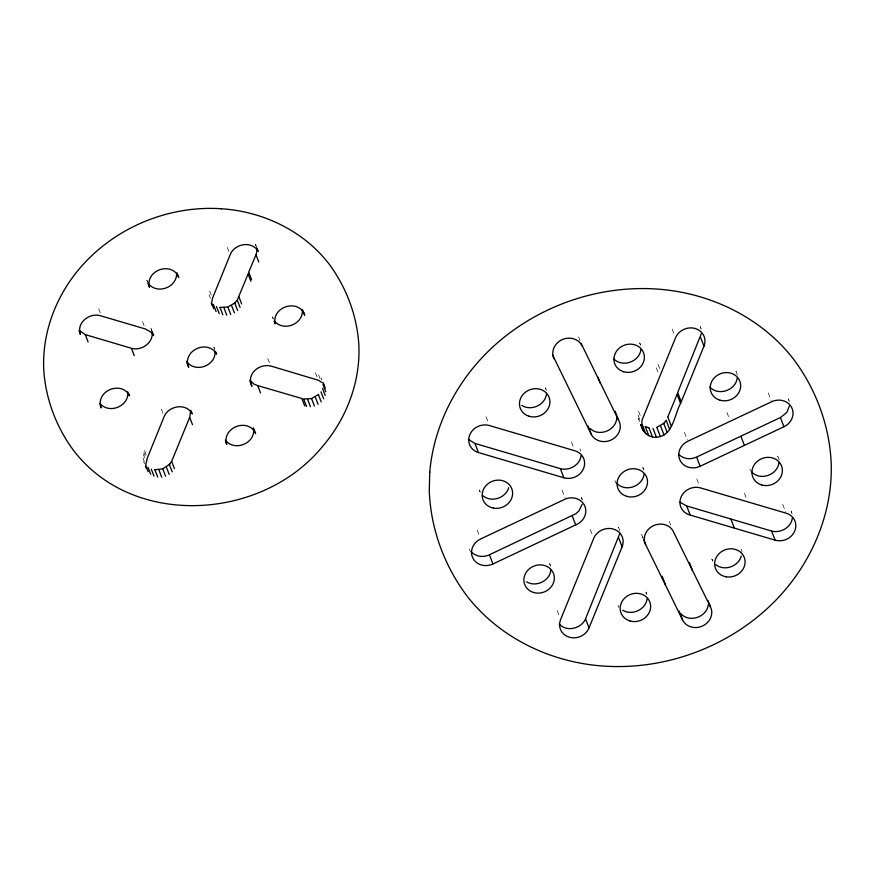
<?xml version="1.0" encoding="UTF-8"?>
<svg xmlns="http://www.w3.org/2000/svg" width="875" height="875" viewBox="0 0 875 875"><rect width="100%" height="100%" fill="white"/><g stroke="black" fill="none" stroke-linecap="round" stroke-linejoin="round"><path stroke-width="0.66" stroke-dasharray="4.38 3.28" d="M639.636 421.608L638.487 418.655L639.931 422.439M749.842 469.219L751.909 472.238M712.928 561.148L711.856 558.972L713.3 562.745M147.842 282.406L146.781 280.23L147.678 282.581M480.309 492.188L479.292 489.978L480.266 492.505M273.372 319.014L272.409 316.794L273.317 319.145M789.305 401.362L788.342 398.847L789.086 401.155M768.261 392.919L771.159 400.477M779.155 459.856L777.711 456.083L778.455 458.391M792.127 513.8L791.153 511.284L792.28 514.741M737.45 375.091L735.995 371.317L736.739 373.625M782.72 504.361L785.63 511.919M701.258 329.131L700.284 326.616L701.028 328.923M726.961 412.519L729.378 418.819M744.45 493.248L746.867 499.548M672.153 328.989L674.57 335.289M741.092 549.205L742.055 551.72M684.447 432.436L687.356 439.994M658.098 364.448L660.516 370.748M656.305 367.85L658.241 372.881M696.806 478.997L699.223 485.297M640.675 345.395L639.712 342.88L640.828 346.336M638.619 411.359L641.036 417.648M638.028 415.034L639.964 420.066M669.233 521.391L670.688 525.175M643.792 469.984L642.83 467.469L643.573 469.777M578.572 336.886L580.027 340.67M643.234 538.322L641.484 534.155L642.928 537.939M614.961 480.616L615.923 483.131M646.909 594.584L645.947 592.058L647.062 595.525M619.916 530.983L618.461 527.198L619.555 530.173M571.495 441.973L573.913 448.273M546.372 390.272L545.409 387.745L546.087 390.075M582.498 500.03L581.536 497.514L582.094 499.877M590.319 529.583L592.736 535.883M618.078 605.205L619.041 607.72M562.078 490.186L564.977 497.744M550.627 566.147L549.664 563.62L550.78 567.087M486.062 416.741L488.48 423.041M557.233 610.695L559.65 616.995M477.225 530.163L479.642 536.452M469.448 549.238L470.411 551.753M321.048 377.727L321.945 380.078M318.642 374.948L319.998 378.47M315.503 372.892L317.756 378.766M256.353 246.608L255.456 244.256L256.692 247.68M227.358 247.483L229.163 252.186M267.848 358.63L270.102 364.514M209.661 290.992L211.466 295.695M209.081 294.667L210.427 298.2M214.78 349.464L213.872 347.113L214.616 349.409M151.878 330.881L150.97 328.53L152.086 331.986M142.537 321.606L144.791 327.491M161.372 409.216L163.177 413.919M98.733 308.722L100.538 313.425M144.55 450.625L146.355 455.328M143.894 452.408L145.25 455.93M143.238 454.18L144.594 457.713M142.942 457.866L144.298 461.398M143.686 461.442L144.583 463.794M579.928 448.886L580.672 451.194"/><path stroke-width="1.31" d="M127.783 391.836C129.412 406.066 109.32 414.487 100.1 403.594L100.406 403.966M145.677 465.402L147.295 458.095L164.117 416.675C167.836 407.192 182.711 402.773 190.444 411.25L192.216 413.897L190.859 410.364M211.816 302.192L212.406 298.473L230.103 254.953C233.297 245.47 248.062 240.505 256.277 248.73L258.158 251.311L257.261 248.959M616.842 417.845C615.945 430.784 598.916 437.03 590.133 428.542M550.845 570.303C549.653 581.12 535.752 587.519 526.466 581.798M581.109 455.569C580.147 465.117 568.991 471.177 560.273 468.628L474.83 443.384L468.409 439.447M640.894 349.562C639.592 361.692 622.344 368.047 613.616 358.663M619.642 533.881L585.594 618.68C581.875 628.173 567.011 632.592 559.278 624.116M644.011 474.152C642.709 486.281 625.472 492.647 616.733 483.262M701.477 333.298L677.731 392.405M647.128 598.741C645.936 609.558 632.034 615.956 622.759 610.236M737.177 378C735.875 390.13 718.637 396.495 709.898 387.111M708.269 604.734C706.967 616.864 689.719 623.219 680.991 613.845M789.523 405.53L786.844 412.377L780.489 417.506L696.62 457.056C690.43 459.878 683.495 459.145 678.442 454.158M778.892 462.766C777.591 474.895 760.342 481.261 751.614 471.877M792.345 517.956C791.372 527.505 780.216 533.564 771.498 531.016L686.558 505.914L679.984 502.195M546.383 394.472C544.884 405.256 530.852 411.359 521.741 405.387M640.905 424.955C642.469 432.119 648.845 437.806 656.392 437.238C673.269 436.155 674.264 414.783 680.564 403.43L703.948 346.194L700.558 337.378M582.138 504.295L578.889 510.989L575.827 513.745L489.398 554.783C483.197 557.594 476.262 556.861 471.22 551.884M622.114 546.788A15.411 13.923 -21 0 0 613.419 529.102A15.411 13.923 -21 0 0 593.709 538.398L560.612 619.522A15.411 13.923 -21 0 0 569.319 637.208A15.411 13.923 -21 0 0 589.017 627.911L622.114 546.788L618.734 537.972M741.245 556.052C738.544 566.617 724.062 571.539 715.673 564.594M248.183 273.831L237.322 299.983L234.828 303.045M667.866 416.85L677.141 394.198M248.784 272.038L256.069 254.559L256.922 251.333L256.692 247.68M508.692 487.736C505.717 498.225 491.138 502.873 482.945 495.709M169.444 464.428L171.708 461.213L189.744 417.189L190.63 411.053M663.775 423.402L666.28 420.339M169.608 464.253L162.761 468.825L154.58 469.766M318.609 394.363L311.489 398.562L303.308 399.044M234.97 302.892L227.806 307.027L219.614 307.409M663.917 423.248L656.764 427.383M700.142 466.266L783.945 426.738A15.411 13.923 -21 0 0 791.733 407.663A15.411 13.923 -21 0 0 771.641 401.734L687.837 441.252A15.411 13.923 -21 0 0 680.05 460.327A15.411 13.923 -21 0 0 700.142 466.266L696.752 457.439M492.92 563.981L575.673 524.913A15.411 13.923 -21 0 0 584.916 506.33A15.411 13.923 -21 0 0 565.458 499.002L480.616 538.978A15.411 13.923 -21 0 0 472.828 558.053A15.411 13.923 -21 0 0 492.92 563.981L489.53 555.166M221.112 208.731C168.142 205.253 114.209 227.828 79.778 268.297L79.603 268.483C55.891 296.384 41.956 332.938 43.75 369.731L43.772 370.202C45.686 399.109 56.394 427.405 73.675 450.603L73.97 450.975C134.192 528.97 263.003 520.078 322.809 446.119L322.984 445.922C346.697 418.02 360.631 381.478 358.837 344.673L358.805 344.203C356.902 315.306 346.194 287.011 328.913 263.812L328.606 263.441C303.023 230.497 262.38 211.323 221.112 208.731L221.342 208.753M301.733 398.464L257.6 385.558L254.023 384.114L249.856 380.242M690.178 515.069L775.108 540.159A15.411 13.923 -21 0 0 794.806 530.863A15.411 13.923 -21 0 0 786.111 513.177L700.186 487.812A15.411 13.923 -21 0 0 680.794 497.711A15.411 13.923 -21 0 0 690.178 515.069L686.787 506.242M478.45 452.539L563.872 477.772A15.411 13.923 -21 0 0 583.581 468.475A15.411 13.923 -21 0 0 574.875 450.789L489.453 425.556A15.411 13.923 -21 0 0 469.744 434.853A15.411 13.923 -21 0 0 478.45 452.539L475.059 443.713M645.17 426.552L648.856 427.798M321.628 382.353L318.456 380.275L270.769 366.012C261.614 363.913 251.103 369.983 250.381 379.695L251.836 386.312L250.031 381.609M148.072 283.117C156.242 294.897 176.881 287.886 176.608 273.634L176.63 274.105M274.334 320.698C282.33 331.734 302.061 325.117 302.411 311.423L302.148 309.466M225.783 440.573L225.477 440.202C234.128 451.587 254.527 443.942 253.652 429.691L253.17 427.788M79.439 330.498L85.148 334.578L131.316 348.261C141.258 351.214 153.945 342.891 152.064 331.505M186.692 361.255L187.786 362.895C197.072 372.969 216.234 364.875 214.998 351.312M580.989 343.186L618.538 420.109A15.411 13.923 -21 0 1 612.073 439.534A15.411 13.923 -21 0 1 591.522 434.853L552.639 355.075M692.431 570.358L710.467 606.867A15.411 13.923 -21 0 1 702.691 625.942A15.411 13.923 -21 0 1 682.598 620.014L644.864 542.981A15.411 13.923 -21 0 1 653.516 525.667A15.411 13.923 -21 0 1 672.623 530.206L692.431 570.358L689.533 562.8M780.566 417.922L783.945 426.738M740.972 436.461L744.362 445.277M771.717 531.344L775.108 540.159M730.92 519.148L734.3 527.975M677.775 392.82L681.155 401.636M677.173 394.614L680.564 403.43M667.909 417.255L671.289 426.081M666.323 420.733L669.703 429.548M663.852 423.773L667.231 432.589M660.658 426.158L664.038 434.984M656.961 427.744L660.341 436.559M653.002 428.411L656.392 437.238M649.075 428.116L652.455 436.942M645.422 426.891L648.812 435.706M642.316 424.791L645.695 433.617M640.916 424.506L643.333 430.806M708.05 600.567L710.467 606.867M615.147 411.294L618.538 420.109M597.745 376.786L600.163 383.075M679.208 611.188L682.598 620.014M662.167 576.22L665.558 585.036M643.716 539.58L645.652 544.622M588.142 426.037L591.522 434.853M560.492 468.945L563.872 477.772M572.294 516.097L575.673 524.913M585.638 619.095L589.017 627.911M302.914 310.614L304.719 315.317L303.592 312.353C295.991 300.169 275.111 306.458 274.717 320.677L275.122 323.848L274.214 321.497M323.455 383.381L325.259 388.095M322.853 382.43L323.75 384.781M323.05 384.65L325.752 391.705M322.503 388.336L325.216 395.391M320.972 391.825L323.673 398.88M318.533 394.888L321.234 401.942M315.361 397.305L318.073 404.359M311.686 398.923L314.387 405.989M256.102 254.986L258.814 262.041M307.738 399.634L310.45 406.689M303.8 399.394L306.502 406.448M301.962 398.792L304.675 405.847M248.817 272.464L251.519 279.519M248.227 274.258L250.928 281.312M238.952 296.898L241.664 303.953M237.366 300.377L240.078 307.431M234.894 303.406L237.606 310.461M231.7 305.802L234.412 312.856M228.003 307.388L230.716 314.442M257.841 385.886L260.542 392.941M224.055 308.055L226.756 315.109M220.117 307.759L222.83 314.814M216.475 306.523L219.177 313.578M213.358 304.434L216.07 311.489M211.444 302.805L213.697 308.678M211.334 303.002L212.242 305.353M253.816 428.947L255.62 433.65L254.177 430.828C245.536 419.442 225.127 427.098 226.002 441.35L226.745 444.434L225.389 440.913M215.677 351.816L216.584 354.167L214.802 351.509C205.133 341.075 185.314 350.164 187.622 364.328L188.716 367.303L186.911 362.6M176.936 272.858L178.741 277.561L177.439 274.663C169.28 262.894 148.641 269.905 148.914 284.156L149.483 287.284L148.137 283.752M189.777 417.605L192.489 424.659M152.327 332.052L153.683 335.584L151.616 332.577L145.48 328.989L101.664 316.105C92.105 312.331 78.728 319.823 79.603 331.297L80.369 334.381L79.023 330.848M131.534 348.589L134.247 355.644M171.752 461.617L174.453 468.672M169.509 464.8L172.211 471.855M166.491 467.381L169.203 474.436M162.914 469.208L165.616 476.262M159.009 470.137L161.711 477.192M128.658 393.509L129.566 395.861L127.936 393.127C118.727 382.244 98.623 390.655 100.264 404.884L101.194 407.914L100.286 405.562M155.039 470.116L157.752 477.17M151.287 469.131L153.989 476.186M147.995 467.272L150.708 474.327M145.863 465.817L148.116 471.702M145.491 466.145L146.388 468.497M85.4 334.906L88.102 341.961M641.867 427.47L641.998 420.175L675.533 337.805A15.411 13.923 -21 0 1 695.242 328.519A15.411 13.923 -21 0 1 703.948 346.194M554.094 358.848A15.411 13.923 -21 0 1 561.87 339.773A15.411 13.923 -21 0 1 581.963 345.712M429.756 472.281L429.275 490.897C430.697 529.32 444.762 567.131 468.191 597.559L468.486 597.92C499.778 637.077 547.859 660.702 597.384 665.558L597.625 665.58C662.933 671.945 730.231 647.15 775.939 600.097L776.081 599.933C810.83 564.112 832.431 514.959 831.25 464.712L831.228 464.242C829.795 425.808 815.741 388.008 792.312 357.58L792.017 357.208C760.725 318.052 712.633 294.438 663.108 289.581L662.867 289.548C597.57 283.183 530.261 307.978 484.564 355.031L484.411 355.195C453.928 386.772 433.442 428.334 429.756 472.281M626.773 496.344A15.411 13.923 -21 0 0 647.336 479.752A15.411 13.923 -21 0 0 622.727 472.478A15.411 13.923 -21 0 0 626.773 496.344M726.261 576.822A15.411 13.923 -21 0 0 744.472 558.02A15.411 13.923 -21 0 0 718.845 553.864A15.411 13.923 -21 0 0 726.261 576.822M528.828 416.183A15.411 13.923 -21 0 0 549.806 400.061A15.411 13.923 -21 0 0 525.459 392.186A15.411 13.923 -21 0 0 528.828 416.183M493.434 508.102A15.411 13.923 -21 0 0 512.116 489.694A15.411 13.923 -21 0 0 486.642 484.947A15.411 13.923 -21 0 0 493.434 508.102M761.655 484.958A15.411 13.923 -21 0 0 782.206 468.355A15.411 13.923 -21 0 0 757.608 461.092A15.411 13.923 -21 0 0 761.655 484.958M533.608 592.495A15.411 13.923 -21 0 0 554.159 575.903A15.411 13.923 -21 0 0 529.561 568.63A15.411 13.923 -21 0 0 533.608 592.495M629.891 620.944A15.411 13.923 -21 0 0 650.453 604.341A15.411 13.923 -21 0 0 625.844 597.078A15.411 13.923 -21 0 0 629.891 620.944M623.656 371.755A15.411 13.923 -21 0 0 644.208 355.152A15.411 13.923 -21 0 0 619.609 347.889A15.411 13.923 -21 0 0 623.656 371.755M719.95 400.192A15.411 13.923 -21 0 0 740.502 383.589A15.411 13.923 -21 0 0 715.903 376.327A15.411 13.923 -21 0 0 719.95 400.192"/></g></svg>
